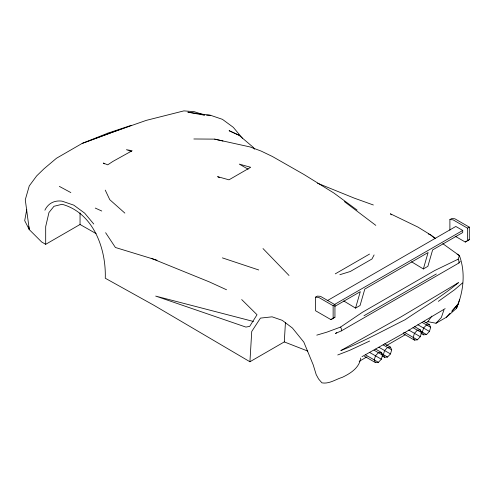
<?xml version="1.0" encoding="UTF-8"?>
<svg xmlns="http://www.w3.org/2000/svg" width="494" height="494" viewBox="0 0 494 494"><rect width="100%" height="100%" fill="white"/><g stroke="black" fill="none" stroke-linecap="round" stroke-linejoin="round"><path stroke-width="0.74" d="M26.781 209.357L24.7 220.657L29.294 229.63L41.675 241.998L45.689 244.314L45.689 226.567L48.955 212.544L53.982 206.288L62.083 204.294C93.347 212.852 106.247 248.686 105.265 278.233L153.788 305.206L249.927 361.75L251.736 331.474L260.437 318.105L272.108 316.827L282.278 320.353L292.448 328.053L303.835 342.12L313.221 364.881L316.209 374.65L318.611 379.015L321.915 382.85C329.214 384.171 335.636 379.349 342.348 377.317C350.561 373.334 359.354 367.906 360.737 358.039M249.927 361.75L284.285 341.916L285.452 322.403M403.752 332.616L403.431 333.753L414.435 340.107L417.374 339.816L420.32 336.71L421.536 332.61L420.32 329.918L414.627 326.633M343.731 300.939L355.544 308.108L360.293 291.676L334.765 306.416M411.539 261.789L423.352 268.952L428.1 252.527L364.813 289.07L360.064 305.496L355.544 308.108M375.471 362.602L374.248 359.91L375.471 355.81L378.41 352.704L381.349 352.413L382.566 355.106L381.349 359.206L378.41 362.312L375.471 362.602L364.461 356.248M382.01 355.834L384.598 357.329L387.537 357.039L390.482 353.939L391.699 349.838L390.482 347.146L384.789 343.855M414.435 340.107L413.219 337.414L414.435 333.314L417.374 330.208L420.32 329.918M420.974 333.339L423.568 334.833L426.507 334.543L429.447 331.437L430.663 327.337L429.447 324.644L423.753 321.359M425.933 322.798L427.878 321.674L436.011 323.243L446.502 317.185L456.542 308.262C463.477 291.695 465.743 272.75 459.426 255.62L442.785 243.659M443.908 310.016L441.333 317.512L436.011 323.243M456.542 308.262L459.692 299.364M336.785 332.684L335.463 333.444L341.379 330.875L458.92 263.012L458.92 260.925L458.136 259.196L459.426 255.62L457.098 254.132M374.112 254.923L371.982 258.98L350.283 271.502L339.86 274.701M427.878 321.674L431.824 316.111M458.92 263.012L460.235 261.412M451.819 311.461L458.018 304.106L452.01 310.93M446.502 317.185L450.009 313.208M462.508 282.945L454.499 289.805L438.351 301.365M316.778 335.142L326.88 332.147L340.594 327.059L362.417 312.276L434.745 270.514L458.136 259.196M330.906 319.606L334.944 317.216L334.944 304.687L320.476 296.338L317.346 296.116L315.536 297.16L315.536 310.732L330.906 319.606L332.715 318.562M455.233 236.249L465.262 242.035L469.3 239.646L469.3 227.117L454.832 218.768L451.695 218.546L449.892 219.589L449.892 230.142M445.156 308.651L404.135 332.981L361.985 356.668M369.531 254.077L335.278 273.849M45.689 244.314L80.047 224.48L96.114 233.625M327.25 300.685L455.82 226.456L462.73 230.451L462.73 232.538L432.621 249.921L427.872 266.346L423.352 268.952M334.16 304.681L462.73 230.451M315.536 297.16L318.673 297.382L333.135 305.73L334.944 304.687M449.892 219.589L453.023 219.811L467.491 228.16L469.3 227.117M334.944 317.216L333.135 318.26L333.135 305.73M469.3 239.646L467.491 240.689L467.491 228.16M465.262 242.035L467.071 240.992M363.985 315.734L436.313 273.979M359.2 361.33L366.974 356.841M386.413 345.615L405.197 334.771M369.636 341.033L349.616 350.357L337.735 354.976M110.878 132.793L82.165 143.414L56.489 158.241L43.997 168.787L36.673 175.895L29.257 185.935L25.274 199.749L29.294 229.63A102.727 59.311 0 0 1 28.831 226.684M111.588 132.534L146.304 120.363L183.892 110.884L194.198 111.663L203.911 114.886M429.447 324.644L426.507 324.941L423.568 328.041L422.345 332.141L423.568 334.833M390.482 347.146L387.537 347.436L384.598 350.542L383.381 354.636L384.598 357.329M193.858 138.981L214.655 139.129L250.186 146.971L261.184 151.096L272.404 156.493L303.835 174.413L333.796 192.975L357.076 210.061M242.4 138.221L233.322 127.353L222.43 119.338L210.722 115.349L187.868 112.181L204.775 115.25M214.655 139.129L222.992 141.037M253.465 321.477L155.69 296.091L245.919 327.084L249.686 326.373L257.028 314.74L241.702 299.568M157.03 260.214L115.405 247.488L105.623 232.711M222.386 257.88L258.733 269.971M373.359 204.991L354.328 198.156L317.463 183.181M131.423 151.522L126.458 149.694L132.133 150.738L112.922 161.408L107.723 164.829L103.302 163.063L104.567 163.866M428.378 233.989L430.465 234.798L435.393 238.343M284.285 341.916L307.768 351.08M151.176 258.276L209.308 281.883L226.53 289.762M95.243 208.067L101.77 211.024M239.059 135.257L229.185 130.737L239.059 135.257L253.36 147.422L254.694 149.2M59.348 186.386L70.833 192.58M248.136 169.22L239.287 164.107L250.668 167.299L228.969 179.828L217.582 176.636L219.484 177.729M422.129 322.409L430.663 327.337M417.875 324.756L429.447 331.437M420.357 330.992L426.507 334.543M412.996 327.683L421.536 332.61M408.742 330.029L420.32 336.71M404.58 332.431L413.219 337.414M413.472 337.563L417.374 339.816M383.159 344.905L391.699 349.838M378.904 347.251L390.482 353.939M375.656 349.128L381.349 352.413M381.387 353.488L387.537 357.039M374.032 350.178L382.566 355.106M369.778 352.525L381.349 359.206M365.616 354.927L374.248 359.91M374.508 360.058L378.41 362.312M344.374 201.583L375.817 225.369M435.035 238.546L430.465 234.798L417.905 227.079L390.34 213.754L391.433 214.841M124.852 213.099L109.773 199.681L105.253 190.134M262.999 248.562L289.021 275.485M93.761 224.035L84.69 213.167L73.791 205.152L62.083 201.163A43.429 25.077 60 0 0 44.892 210.203M340.594 327.059L341.379 328.788L341.379 330.875M80.047 212.902L80.047 224.48M206.597 115.201A43.429 25.077 60 0 1 210.722 115.343M458.383 282.704C441.766 296.653 422.957 307.632 405.037 319.766C383.782 330.313 362.96 341.873 340.841 350.567L400.517 317.154L458.383 282.704M107.982 133.114L82.165 143.414L131.435 125.291L107.982 133.114"/></g></svg>
